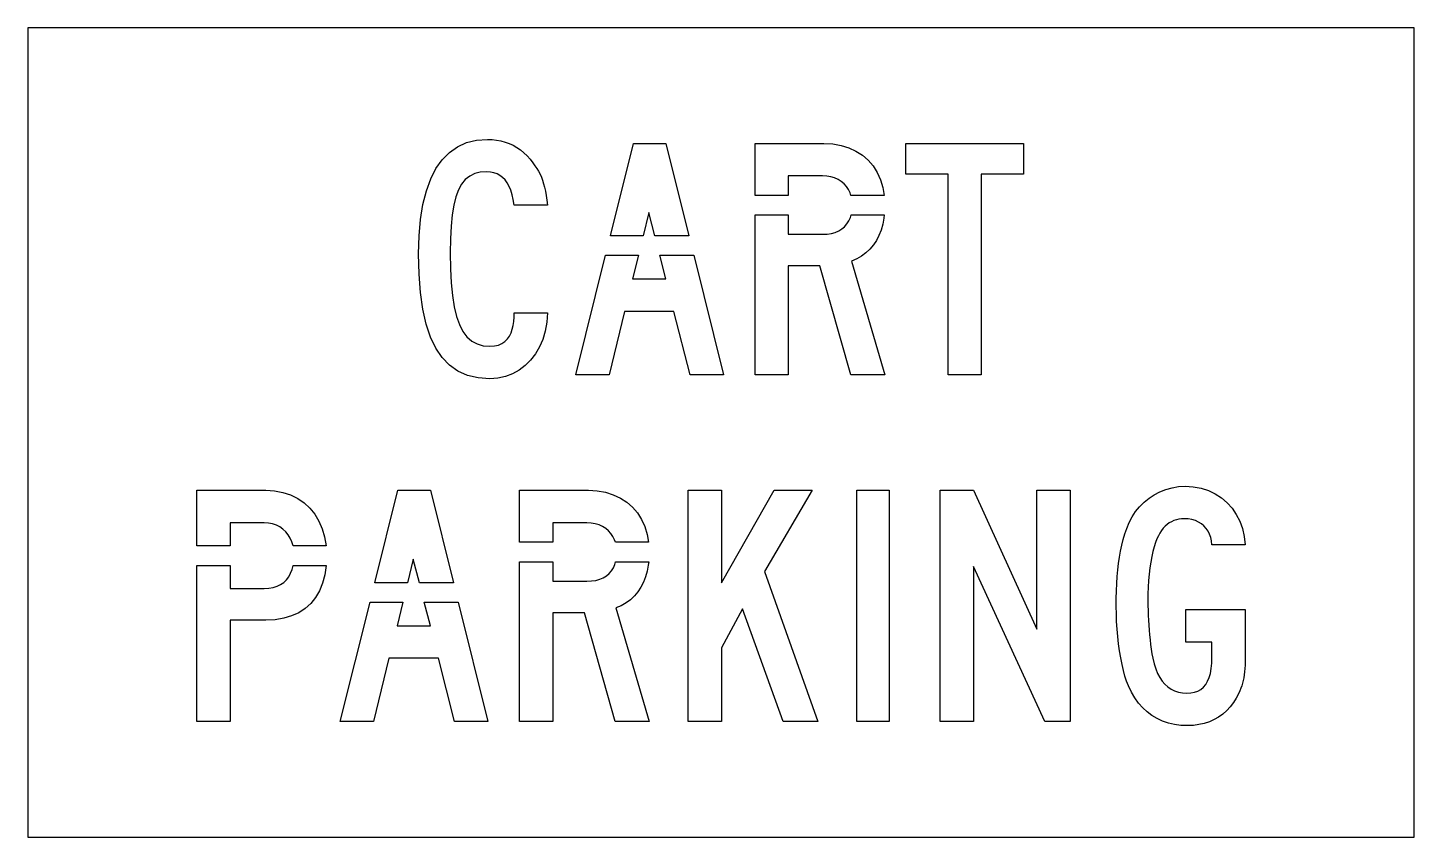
# Model space of a CAD drawing. Extents: x 0 to 36, y 0 to 21.
import ezdxf

# ---------------------------------------------------------------- set-up
doc = ezdxf.new("R2010")
doc.units = 0
doc.layers.add('CUT', color=7, linetype='Continuous')
doc.layers.add('OUTSIDE', color=1, linetype='Continuous')

msp = doc.modelspace()

# ---------------------------------------------------------------- linework, layer by layer
at = {"layer": 'CUT'}
for points in [[(12.4974, 16.8858), (12.4482, 16.9752), (12.3924, 17.0526), (12.3294, 17.1174), (12.2604, 17.1702), (12.1848, 17.211), (12.102, 17.2404), (12.012, 17.2572), (11.916, 17.2632), (11.751, 17.2512), (11.6046, 17.2152), (11.4744, 17.1534), (11.3616, 17.0634), (11.2638, 16.9446), (11.1816, 16.7946), (11.1138, 16.6122), (11.0598, 16.3962), (11.019, 16.1442), (10.9902, 15.855), (10.974, 15.5268), (10.9686, 15.1578), (10.9746, 14.7474), (10.9938, 14.379), (11.0262, 14.0514), (11.0724, 13.7628), (11.1324, 13.5132), (11.208, 13.3002), (11.2986, 13.1232), (11.4048, 12.981), (11.5278, 12.8724), (11.6676, 12.7962), (11.8248, 12.7518), (12, 12.7368), (12.1188, 12.7452), (12.222, 12.7698), (12.312, 12.8094), (12.3882, 12.8622), (12.4524, 12.927), (12.5052, 13.0026), (12.5478, 13.0872), (12.5802, 13.1796), (12.6042, 13.2786), (12.6198, 13.3824), (12.6288, 13.4904), (12.6318, 13.6002), (13.4946, 13.6002), (13.4772, 13.3584), (13.4352, 13.1304), (13.371, 12.9162), (13.2852, 12.7182), (13.1796, 12.5376), (13.0554, 12.3762), (12.9138, 12.2358), (12.7572, 12.117), (12.5856, 12.0222), (12.4014, 11.9526), (12.2058, 11.9094), (12, 11.895), (11.694, 11.9166), (11.4168, 11.9814), (11.169, 12.0906), (10.9488, 12.2442), (10.7568, 12.4428), (10.5924, 12.687), (10.4538, 12.9768), (10.3422, 13.314), (10.2564, 13.6974), (10.1952, 14.1294), (10.1592, 14.6088), (10.1472, 15.1368), (10.1598, 15.6024), (10.1982, 16.029), (10.2612, 16.4178), (10.3494, 16.767), (10.4622, 17.0772), (10.6002, 17.3472), (10.7622, 17.577), (10.9488, 17.766), (11.16, 17.9136), (11.3952, 18.0198), (11.6538, 18.084), (11.937, 18.105), (12.0564, 18.1008), (12.1734, 18.0876), (12.2868, 18.066), (12.3966, 18.036), (12.5034, 17.997), (12.6054, 17.9502), (12.7032, 17.8944), (12.7962, 17.8308), (12.8844, 17.7588), (12.9672, 17.679), (13.0446, 17.5908), (13.116, 17.4948), (13.1706, 17.4216), (13.2198, 17.3496), (13.2636, 17.2764), (13.3032, 17.2014), (13.3374, 17.124), (13.3686, 17.0424), (13.3956, 16.9548), (13.4196, 16.8618), (13.4412, 16.7604), (13.461, 16.6506), (13.4784, 16.5306), (13.4946, 16.3998), (12.6318, 16.3998), (12.6072, 16.5408), (12.5772, 16.6686), (12.5406, 16.7838)], [(16.569, 18), (17.1672, 15.5984), (16.2836, 15.5984), (16.1268, 16.2108), (15.9774, 15.5984), (15.1284, 15.5984), (15.7266, 18)], [(21.1218, 17.0136), (21.0396, 17.0646), (20.949, 17.1048), (20.85, 17.1342), (20.7444, 17.1516), (20.6316, 17.1576), (19.7472, 17.1576), (19.7472, 16.6508), (18.8844, 16.6508), (18.8844, 18), (20.6736, 18), (20.904, 17.9868), (21.1194, 17.949), (21.3198, 17.886), (21.504, 17.8002), (21.6708, 17.6922), (21.8184, 17.5632), (21.9468, 17.4138), (22.0536, 17.2452), (22.1394, 17.0586), (22.2012, 16.8546), (22.2368, 16.6508), (21.3743, 16.6508), (21.354, 16.7136), (21.3114, 16.8024), (21.258, 16.8822), (21.195, 16.9524)], [(22.8, 17.2002), (22.8, 18), (25.8528, 18), (25.8528, 17.2002), (24.7578, 17.2002), (24.7578, 12), (23.8944, 12), (23.8944, 17.2002)], [(19.7472, 15.642), (20.6316, 15.642), (20.7528, 15.648), (20.865, 15.6648), (20.9664, 15.6924), (21.0582, 15.7308), (21.1398, 15.78), (21.2106, 15.8394), (21.2712, 15.909), (21.321, 15.9882), (21.36, 16.0776), (21.3804, 16.1488), (22.2383, 16.1488), (22.2282, 16.0584), (22.1976, 15.9006), (22.155, 15.7518), (22.1004, 15.6132), (22.0344, 15.4842), (21.9558, 15.366), (21.8658, 15.2586), (21.7644, 15.1626), (21.651, 15.0786), (21.5256, 15.0066), (21.3894, 14.9472), (22.2528, 12), (21.3684, 12), (20.5686, 14.8212), (19.7472, 14.8212), (19.7472, 12), (18.8844, 12), (18.8844, 16.1488), (19.7472, 16.1488)], [(15.7056, 14.484), (16.569, 14.484), (16.4122, 15.0964), (17.2923, 15.0964), (18.0636, 12), (17.2002, 12), (16.779, 13.6422), (15.495, 13.6422), (15.0948, 12), (14.232, 12), (15.0033, 15.0964), (15.855, 15.0964)], [(6.6276, 7.9944), (6.5454, 8.052), (6.4548, 8.0976), (6.3558, 8.1306), (6.2502, 8.151), (6.1374, 8.1576), (5.253, 8.1576), (5.253, 7.556), (4.3902, 7.556), (4.3902, 9), (6.1794, 9), (6.4098, 8.9862), (6.6252, 8.9454), (6.8256, 8.8788), (7.0098, 8.7882), (7.1766, 8.6736), (7.3242, 8.5368), (7.4526, 8.379), (7.5594, 8.2014), (7.6452, 8.0052), (7.707, 7.7916), (7.7454, 7.5612), (7.7457, 7.556), (6.8902, 7.556), (6.8598, 7.6608), (6.8172, 7.7586), (6.7638, 7.8474), (6.7008, 7.9266)], [(10.4532, 9), (11.0514, 6.5984), (10.1678, 6.5984), (10.011, 7.2108), (9.8616, 6.5984), (9.0126, 6.5984), (9.6108, 9)], [(15.006, 8.0136), (14.9238, 8.0646), (14.8332, 8.1048), (14.7342, 8.1342), (14.6286, 8.1516), (14.5158, 8.1576), (13.6314, 8.1576), (13.6314, 7.6508), (12.7686, 7.6508), (12.7686, 9), (14.5578, 9), (14.7882, 8.9868), (15.0036, 8.949), (15.204, 8.886), (15.3882, 8.8002), (15.555, 8.6922), (15.7026, 8.5632), (15.831, 8.4138), (15.9378, 8.2452), (16.0236, 8.0586), (16.0854, 7.8546), (16.121, 7.6508), (15.2585, 7.6508), (15.2382, 7.7136), (15.1956, 7.8024), (15.1422, 7.8822), (15.0792, 7.9524)], [(17.1474, 3), (17.1474, 9), (18.0102, 9), (18.0102, 6.6), (19.3788, 9), (20.3682, 9), (19.1262, 6.8946), (20.5158, 3), (19.6104, 3), (18.558, 5.9262), (18.0102, 4.9158), (18.0102, 3)], [(21.5262, 3), (21.5262, 9), (22.368, 9), (22.368, 3)], [(23.6946, 9), (24.5574, 9), (26.1996, 5.4), (26.1996, 9), (27.063, 9), (27.063, 3), (26.4102, 3), (24.5574, 7.0212), (24.5574, 3), (23.6946, 3)], [(31.5852, 4.2126), (31.5732, 4.137), (31.5588, 4.065), (31.5414, 3.996), (31.521, 3.9288), (31.4976, 3.864), (31.4712, 3.7998), (31.4418, 3.7368), (31.3782, 3.6096), (31.305, 3.492), (31.2222, 3.3834), (31.1304, 3.2844), (31.0296, 3.1962), (30.9204, 3.1182), (30.8034, 3.0516), (30.6792, 2.9964), (30.5472, 2.9526), (30.4092, 2.9208), (30.2652, 2.901), (30.1152, 2.895), (29.94, 2.9022), (29.7732, 2.9244), (29.6148, 2.961), (29.4642, 3.0126), (29.322, 3.078), (29.1888, 3.1578), (29.0646, 3.252), (28.9488, 3.3594), (28.842, 3.4812), (28.7448, 3.6162), (28.6566, 3.7644), (28.5786, 3.9264), (28.5324, 4.0452), (28.4892, 4.1784), (28.449, 4.3254), (28.4124, 4.4844), (28.3788, 4.6536), (28.3494, 4.8318), (28.3236, 5.0166), (28.3026, 5.2068), (28.2852, 5.4006), (28.2726, 5.5968), (28.2654, 5.7936), (28.2624, 5.9892), (28.2642, 6.195), (28.2684, 6.3924), (28.2756, 6.5808), (28.287, 6.7614), (28.3014, 6.9354), (28.3206, 7.1028), (28.344, 7.2642), (28.3716, 7.4208), (28.4046, 7.5732), (28.443, 7.722), (28.4868, 7.8672), (28.536, 8.0106), (28.5972, 8.1648), (28.6734, 8.3112), (28.764, 8.448), (28.8684, 8.5752), (28.9848, 8.691), (29.1126, 8.7948), (29.2506, 8.8854), (29.397, 8.9616), (29.5518, 9.0228), (29.7132, 9.0678), (29.88, 9.096), (30.0522, 9.105), (30.2634, 9.0924), (30.4644, 9.0546), (30.6534, 8.9928), (30.8304, 8.9088), (30.9924, 8.8038), (31.1388, 8.679), (31.2684, 8.5356), (31.3794, 8.3754), (31.47, 8.1996), (31.5396, 8.0088), (31.587, 7.8048), (31.6098, 7.5894), (30.747, 7.5894), (30.7362, 7.6866), (30.7158, 7.7784), (30.6852, 7.8636), (30.6456, 7.9422), (30.5964, 8.013), (30.5388, 8.0766), (30.4728, 8.1312), (30.399, 8.1774), (30.3174, 8.214), (30.2286, 8.241), (30.1332, 8.2578), (30.0312, 8.2632), (29.9586, 8.2602), (29.889, 8.2506), (29.8224, 8.2356), (29.7582, 8.214), (29.697, 8.1864), (29.6388, 8.1528), (29.5836, 8.1126), (29.532, 8.0664), (29.4834, 8.0142), (29.4378, 7.956), (29.3958, 7.8918), (29.3574, 7.821), (29.3166, 7.7394), (29.2788, 7.6434), (29.2434, 7.5342), (29.2116, 7.4124), (29.1828, 7.2798), (29.1576, 7.137), (29.1354, 6.9852), (29.1174, 6.8262), (29.103, 6.6606), (29.0922, 6.4896), (29.0856, 6.315), (29.0838, 6.1368), (29.0844, 6.0102), (29.0874, 5.883), (29.0916, 5.7552), (29.0976, 5.6274), (29.1054, 5.5002), (29.115, 5.3736), (29.1264, 5.2476), (29.1396, 5.1234), (29.1546, 4.9998), (29.1714, 4.8786), (29.19, 4.7592), (29.2098, 4.6422), (29.2452, 4.5006), (29.2872, 4.3704), (29.3364, 4.2522), (29.3922, 4.1454), (29.4558, 4.0506), (29.526, 3.9684), (29.6028, 3.8982), (29.6874, 3.8406), (29.7786, 3.7956), (29.8764, 3.7632), (29.982, 3.7434), (30.0942, 3.7368), (30.1998, 3.7428), (30.2958, 3.7614), (30.3828, 3.7926), (30.4596, 3.8364), (30.5274, 3.8934), (30.5862, 3.963), (30.6354, 4.0458), (30.6756, 4.1424), (30.7068, 4.2522), (30.729, 4.3752), (30.7422, 4.512), (30.747, 4.6632), (30.747, 5.0634), (30.0732, 5.0634), (30.0732, 5.9052), (31.6098, 5.9052), (31.6098, 4.6632), (31.6092, 4.5612), (31.6062, 4.4658), (31.6014, 4.3764), (31.5942, 4.2918)], [(7.038, 5.8248), (6.8526, 5.7408), (6.6474, 5.6802), (6.423, 5.6436), (6.1794, 5.6316), (5.253, 5.6316), (5.253, 3), (4.3902, 3), (4.3902, 7.054), (5.253, 7.054), (5.253, 6.4524), (6.1374, 6.4524), (6.2586, 6.459), (6.3708, 6.4788), (6.4722, 6.5106), (6.564, 6.555), (6.6456, 6.6108), (6.7164, 6.6792), (6.777, 6.7584), (6.8268, 6.849), (6.8658, 6.9498), (6.892, 7.054), (7.7467, 7.054), (7.7466, 7.0524), (7.7118, 6.8112), (7.6536, 6.591), (7.5738, 6.3924), (7.4718, 6.2166), (7.3482, 6.063), (7.203, 5.9328)], [(13.6314, 6.642), (14.5158, 6.642), (14.637, 6.648), (14.7492, 6.6648), (14.8506, 6.6924), (14.9424, 6.7308), (15.024, 6.78), (15.0948, 6.8394), (15.1554, 6.909), (15.2052, 6.9882), (15.2442, 7.0776), (15.2646, 7.1488), (16.1225, 7.1488), (16.1124, 7.0584), (16.0818, 6.9006), (16.0392, 6.7518), (15.9846, 6.6132), (15.9186, 6.4842), (15.84, 6.366), (15.75, 6.2586), (15.6486, 6.1626), (15.5352, 6.0786), (15.4098, 6.0066), (15.2736, 5.9472), (16.137, 3), (15.2526, 3), (14.4528, 5.8212), (13.6314, 5.8212), (13.6314, 3), (12.7686, 3), (12.7686, 7.1488), (13.6314, 7.1488)], [(9.5898, 5.484), (10.4532, 5.484), (10.2964, 6.0964), (11.1765, 6.0964), (11.9478, 3), (11.0844, 3), (10.6632, 4.6422), (9.3792, 4.6422), (8.979, 3), (8.1162, 3), (8.8875, 6.0964), (9.7392, 6.0964)]]:
    msp.add_lwpolyline(points, close=True, dxfattribs=at)
at = {"layer": 'OUTSIDE'}
msp.add_lwpolyline([(0, 0), (36, 0), (36, 21), (0, 21)], close=True, dxfattribs=at)

doc.saveas('drawing.dxf')
